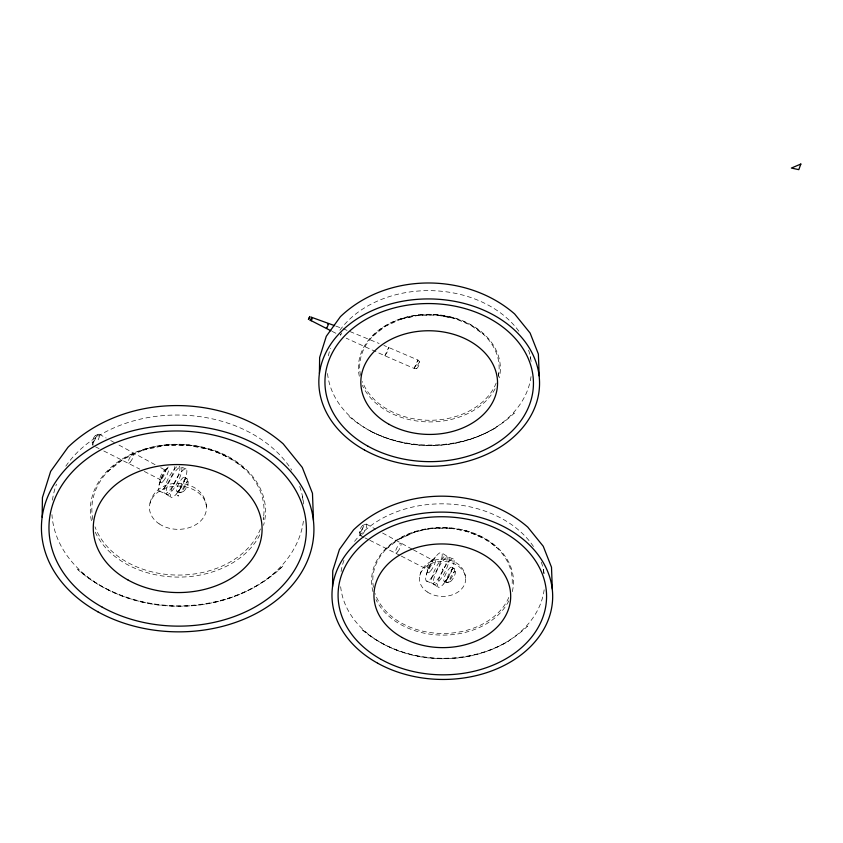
<?xml version="1.0" encoding="UTF-8"?>
<svg xmlns="http://www.w3.org/2000/svg" width="843" height="843" viewBox="0 0 843 843"><rect width="100%" height="100%" fill="white"/><g stroke="black" fill="none" stroke-linecap="round" stroke-linejoin="round"><path stroke-width="0.63" stroke-dasharray="4.21 3.16" d="M263.322 519.457L263.585 516.97M498.382 376.99L498.771 373.217M149.991 503.313C155.913 475.02 203.953 477.233 206.43 506.474M419.898 575.337C424.693 552.418 463.608 554.209 465.61 577.898M340.33 334.713L340.519 334.113M159.042 485.125L160.591 479.846M426.273 575.042L427.812 569.763M184.101 481.532L185.46 477.686M451.332 571.449L452.691 567.602M341.773 332.911L341.394 333.691M341.215 334.049L340.393 335.388M178.031 491.89L180.381 488.634M445.252 581.807L447.612 578.551M165.565 470.331L169 466.105M432.786 560.258L436.231 556.032M108.167 471.142L107.799 471.553L123.31 459.193L143.71 449.793M372.891 336.083L385.156 326.41L401.679 318.791M386.02 549.278L398.286 539.594L414.809 531.986L431.785 528.234M513.903 413.502L514.325 413.038C470.352 455.736 393.734 455.989 348.17 415.652L348.549 416.105M527.033 626.697L527.455 626.223C483.608 668.826 407.411 669.1 361.679 629.289L361.299 628.836C401.31 663.736 463.144 667.298 508.677 641.186M419.624 361.647C411.015 376.368 423.492 363.185 417.896 360.014L383.902 345.44M399.719 538.94L414.587 532.123M164.501 470.278L167.083 468.908M431.732 560.195L434.303 558.825M495.547 428.002C456.853 450.204 407.485 450.562 368.043 430.004M95.86 435.315L98.905 434.187M363.08 525.231L366.125 524.104M179.938 492.755L182.984 491.701M447.159 582.682L450.215 581.628M401.458 318.939L418.644 315.05M400.731 319.223L418.265 315.356L436.558 315.071L454.366 318.38M143.447 449.962C170.918 441.268 201.414 443.429 227.052 456.769L227.41 457.001M142.541 450.32L164.185 445.547L186.777 445.188L208.748 449.277M413.86 532.418C441.837 523.303 474.461 528.34 496.896 547.866L496.622 547.539M418.56 315.166L436.4 314.882L453.766 318.117M164.554 445.304C193.247 442.522 223.132 450.225 245.06 469.393L244.723 468.993M431.395 528.55L449.688 528.255M416.653 368.654L414.24 368.465L385.04 355.851L346.146 338.138M436.358 314.776L453.597 317.98L470.468 325.071L483.492 334.344M449.488 527.96L466.727 531.164L482.312 537.644M335.83 326.093L341.931 328.327M453.281 558.93L448.36 557.075L441.374 552.681M186.061 469.014L179.159 466.116M426.495 581.09L432.101 583.314L438.402 587.339M159.274 491.174L164.88 493.387L171.182 497.423M343.143 328.781L379.108 343.48M360.477 535.642L363.997 537.391M365.167 537.982L368.686 539.731M369.856 540.321L400.204 555.516M95.596 446.885L99.116 448.645M103.805 450.984L139.79 469.108M332.131 331.383L336.779 333.712M401.331 556.106L427.454 569.552M144.332 471.448L160.223 479.625M451.627 567.118L454.145 568.435M444.187 581.322L446.706 582.639M184.396 477.191L186.914 478.518M176.956 491.406L179.475 492.723M412.164 549.183L382.553 533.008M413.291 549.784L432.438 560.026M155.08 464.683L116.482 443.724M160.707 467.696L165.207 470.109M366.494 524.135L375.672 529.204M99.274 434.208L106.155 438.012M110.739 440.552L115.333 443.091M454.44 568.783A8.019 2.023 -62.3 0 1 449.277 580.964A8.019 2.023 -62.3 0 1 447.559 576.875A8.019 2.023 -62.3 0 1 454.44 568.783L455.304 571.891A5.616 1.412 -62.3 0 1 451.69 580.427A5.616 1.412 -62.3 0 1 450.489 577.56A5.616 1.412 -62.3 0 1 455.304 571.891M187.209 478.866A8.019 2.023 -62.3 0 1 182.046 491.047A8.019 2.023 -62.3 0 1 180.328 486.948A8.019 2.023 -62.3 0 1 187.209 478.866L188.084 481.975A5.616 1.412 -62.3 0 1 184.469 490.51A5.616 1.412 -62.3 0 1 183.268 487.644A5.616 1.412 -62.3 0 1 188.084 481.975M359.434 532.207L360.235 535.358M92.203 442.29L93.004 445.441M530.268 356.399L530.605 358.992M543.398 569.594L544.072 574.778M302.458 496.221L303.111 501.248M427.18 568.888L427.517 571.807M159.949 478.972L160.286 481.88M92.909 444.925A6.491 1.633 -62.3 0 1 96.028 437.127A6.491 1.633 -62.3 0 1 99.59 434.809A6.491 1.633 -62.3 0 1 96.724 442.438M174.849 466.537A16.038 4.046 -62.3 0 1 165.165 486.906A16.038 4.046 -62.3 0 1 158.6 487.159A16.038 4.046 -62.3 0 1 168.442 466.79M508.803 597.455A69.737 52.867 0.8 0 1 440.362 633.42A69.737 52.867 0.8 0 1 375.04 593.493M373.438 587.339A69.737 52.867 0.8 0 1 441.363 527.718A69.737 52.867 0.8 0 1 511.901 586.401M544.156 589.805A102.172 77.461 0.8 0 1 439.593 658.71A102.172 77.461 0.8 0 1 340.456 584.167M341.078 571.522A102.172 77.461 0.8 0 1 344.892 557.897M354.566 541.364A102.172 77.461 0.8 0 1 445.926 503.893A102.172 77.461 0.8 0 1 533.745 546.949M541.322 562.155A102.172 77.461 0.8 0 1 544.241 574.599M373.006 591.723A70.981 53.804 0.8 0 1 442.333 527.476A70.981 53.804 0.8 0 1 512.122 592.26M508.845 600.848A70.981 53.804 0.8 0 1 442.238 635.106A70.981 53.804 0.8 0 1 375.999 599.658M360.551 375.388A69.737 52.867 0.8 0 1 429.066 314.523A69.737 52.867 0.8 0 1 498.361 375.693M496.169 383.07A69.737 52.867 0.8 0 1 428.887 420.267A69.737 52.867 0.8 0 1 362.353 381.531M531.027 376.621A102.172 77.461 0.8 0 1 428.139 445.557A102.172 77.461 0.8 0 1 327.537 373.523M328.391 355.841A102.172 77.461 0.8 0 1 330.393 348.37M339.866 330.245A102.172 77.461 0.8 0 1 430.425 290.645A102.172 77.461 0.8 0 1 519.889 332.69M528.603 350.203A102.172 77.461 0.8 0 1 531.248 362.68M359.318 376.231A70.981 53.804 0.8 0 1 429.888 314.291A70.981 53.804 0.8 0 1 499.298 377.812M495.147 388.739A70.981 53.804 0.8 0 1 427.559 421.89A70.981 53.804 0.8 0 1 362.342 385.356M92.941 519.657A86.102 65.269 0.8 0 1 177.083 444.514A86.102 65.269 0.8 0 1 263.195 519.372M260.445 528.93A86.102 65.269 0.8 0 1 177.156 575.063A86.102 65.269 0.8 0 1 94.996 526.812M303.396 521.174A126.134 95.628 0.8 0 1 174.585 606.243A126.134 95.628 0.8 0 1 51.95 514.63M52.456 500.152A126.134 95.628 0.8 0 1 56.46 484.188M65.828 466.158A126.134 95.628 0.8 0 1 179.833 415.051A126.134 95.628 0.8 0 1 291.72 470.088M299.686 486.432A126.134 95.628 0.8 0 1 303.691 504.051M91.413 520.7A87.63 66.428 0.8 0 1 180.339 444.272A87.63 66.428 0.8 0 1 263.543 525.305M259.802 534.81A87.63 66.428 0.8 0 1 176.345 577.076A87.63 66.428 0.8 0 1 94.974 531.564M177.588 495.716L178.684 495.884L177.588 495.716M442.248 569.183L443.133 569.32L442.29 569.099M385.009 355.472L386.948 352.627L388.697 347.4L385.009 355.472M414.208 368.085L416.147 365.24L417.896 360.014L414.208 368.085M282.774 566.138L282.257 566.717C227.958 618.688 134.395 618.91 78.114 569.921L77.651 569.362C134.195 618.593 228.211 618.362 282.774 566.138M437.043 580.089A15.395 3.878 -62.3 0 0 446.948 556.696A15.395 3.878 -62.3 0 0 433.734 572.228A15.395 3.878 -62.3 0 0 437.043 580.089M439.024 581.133A15.395 3.878 -62.3 0 0 448.929 557.729A15.395 3.878 -62.3 0 0 435.715 573.272A15.395 3.878 -62.3 0 0 439.024 581.133M360.867 531.543A4.025 1.012 -62.3 0 0 363.459 525.421A4.025 1.012 -62.3 0 0 360.003 529.478A4.025 1.012 -62.3 0 0 360.867 531.543M362.553 534.283A6.491 1.633 -62.3 0 0 366.737 524.409A6.491 1.633 -62.3 0 0 361.162 530.964A6.491 1.633 -62.3 0 0 362.553 534.283M446.758 579.647A8.019 2.023 -62.3 0 0 451.922 567.455A8.019 2.023 -62.3 0 0 445.041 575.548A8.019 2.023 -62.3 0 0 446.758 579.647M431.637 577.74A16.038 4.046 -62.3 0 0 441.964 553.366A16.038 4.046 -62.3 0 0 428.202 569.552A16.038 4.046 -62.3 0 0 431.637 577.74M430.499 571.111A8.019 2.023 -62.3 0 0 435.662 558.92A8.019 2.023 -62.3 0 0 428.781 567.012A8.019 2.023 -62.3 0 0 430.499 571.111M397.474 551.996A5.659 1.423 -62.3 0 0 401.11 543.398A5.659 1.423 -62.3 0 0 396.263 549.109A5.659 1.423 -62.3 0 0 397.474 551.996M429.171 568.424A5.374 1.349 -62.3 0 0 432.628 560.258A5.374 1.349 -62.3 0 0 428.023 565.685A5.374 1.349 -62.3 0 0 429.171 568.424M443.544 583.988A16.038 4.046 -62.3 0 0 453.871 559.615A16.038 4.046 -62.3 0 0 440.109 575.801A16.038 4.046 -62.3 0 0 443.544 583.988M169.812 490.173A15.395 3.878 -62.3 0 0 179.728 466.769A15.395 3.878 -62.3 0 0 166.514 482.312A15.395 3.878 -62.3 0 0 169.812 490.173M171.793 491.216A15.395 3.878 -62.3 0 0 181.698 467.812A15.395 3.878 -62.3 0 0 168.495 483.345A15.395 3.878 -62.3 0 0 171.793 491.216M93.647 441.616A4.025 1.012 -62.3 0 0 96.239 435.504A4.025 1.012 -62.3 0 0 92.783 439.561A4.025 1.012 -62.3 0 0 93.647 441.616M179.527 489.73A8.019 2.023 -62.3 0 0 184.691 477.538A8.019 2.023 -62.3 0 0 177.81 485.631A8.019 2.023 -62.3 0 0 179.527 489.73M163.268 481.184A8.019 2.023 -62.3 0 0 168.431 469.003A8.019 2.023 -62.3 0 0 161.55 477.096A8.019 2.023 -62.3 0 0 163.268 481.184M130.243 462.08A5.659 1.423 -62.3 0 0 133.889 453.481A5.659 1.423 -62.3 0 0 129.032 459.193A5.659 1.423 -62.3 0 0 130.243 462.08M161.951 478.508A5.374 1.349 -62.3 0 0 165.407 470.341A5.374 1.349 -62.3 0 0 160.792 475.758A5.374 1.349 -62.3 0 0 161.951 478.508M176.324 494.072A16.038 4.046 -62.3 0 0 186.64 469.699A16.038 4.046 -62.3 0 0 172.889 485.884A16.038 4.046 -62.3 0 0 176.324 494.072M427.317 591.976A23.109 17.513 0.8 0 0 465.22 582.46A23.109 17.513 0.8 0 0 435.136 562.26A23.109 17.513 0.8 0 0 427.317 591.976M159.148 523.851A28.525 21.623 0.8 0 0 205.945 512.101A28.525 21.623 0.8 0 0 168.811 487.17A28.525 21.623 0.8 0 0 159.148 523.851"/><path stroke-width="1.26" d="M42.15 517.202L42.424 497.57L50.643 471.385L68.062 447.169C125.27 392.406 223.848 392.174 283.153 443.797L302.279 467.422L312.468 493.324L313.48 520.289M319.413 373.396L319.634 357.495L326.294 336.283L340.403 316.673C386.747 272.321 466.59 272.131 514.63 313.944L530.121 333.08L538.371 354.06L539.193 375.894M332.542 586.58L332.764 570.679L339.423 549.478L353.533 529.868C399.877 485.505 479.72 485.315 527.76 527.128L543.25 546.275L551.501 567.244L552.323 589.088M311.183 320.656L330.972 330.804M334.608 325.651L312.553 317.663L311.225 320.793M310.108 319.982C309.539 322.711 312.816 315.124 311.225 317.411M326.515 327.463C325.798 330.856 329.887 321.52 327.916 324.228M308.454 319.476L309.834 316.504L308.475 319.381M800.85 164.048L798.795 169.654L791.387 168.052L800.85 164.048M402.269 637.561A68.367 51.834 0.8 0 0 510.331 601.491A68.367 51.834 0.8 0 0 414.366 548.319A68.367 51.834 0.8 0 0 402.269 637.561M377.675 663.209A110.359 83.668 0.8 0 0 552.102 604.989A110.359 83.668 0.8 0 0 397.201 519.162A110.359 83.668 0.8 0 0 377.675 663.209M381.247 659.479A104.258 79.042 0.8 0 0 546.032 604.473A104.258 79.042 0.8 0 0 399.698 523.398A104.258 79.042 0.8 0 0 381.247 659.479M389.139 424.366A68.367 51.834 0.8 0 0 497.201 388.296A68.367 51.834 0.8 0 0 401.236 335.124A68.367 51.834 0.8 0 0 389.139 424.366M364.534 450.025A110.359 83.668 0.8 0 0 538.972 391.795A110.359 83.668 0.8 0 0 384.071 305.977A110.359 83.668 0.8 0 0 364.534 450.025M368.117 446.295A104.258 79.042 0.8 0 0 532.902 391.289A104.258 79.042 0.8 0 0 386.558 310.213A104.258 79.042 0.8 0 0 368.117 446.295M128.231 580.132A84.405 63.994 0.8 0 0 261.646 535.59A84.405 63.994 0.8 0 0 143.162 469.951A84.405 63.994 0.8 0 0 128.231 580.132M97.862 611.797A136.25 103.289 0.8 0 0 313.206 539.92A136.25 103.289 0.8 0 0 121.972 433.955A136.25 103.289 0.8 0 0 97.862 611.797M102.277 607.192A128.716 97.577 0.8 0 0 305.714 539.288A128.716 97.577 0.8 0 0 125.049 439.192A128.716 97.577 0.8 0 0 102.277 607.192"/></g></svg>
